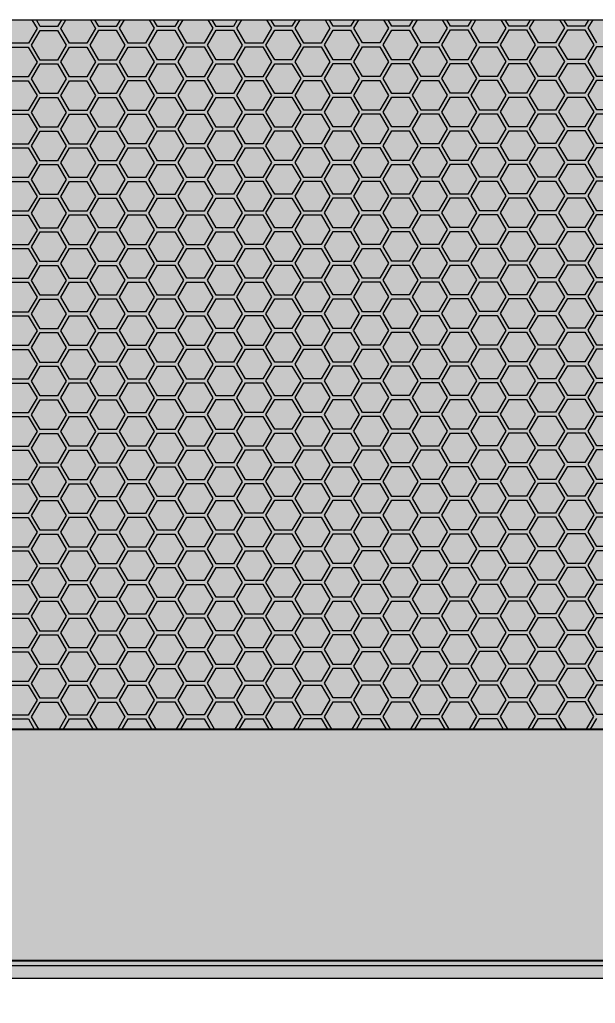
# Model space of a CAD drawing. Header units: millimetres. Extents: x 6914 to 9858, y -2771 to -210.
# Drawn here: x 7479.3 to 7599.3, y -2565.4 to -2360.3 of the extents above; entities that cross this region are included whole.
import ezdxf

# ---------------------------------------------------------------- set-up
doc = ezdxf.new("R2010")
doc.units = ezdxf.units.MM
doc.layers.get('0').update_dxf_attribs({"lineweight": 9})
doc.layers.add('Cabinet', color=7, linetype='Continuous')
for name, color, linetype, lineweight in [('РАЗМЕРЫ', 7, 'Continuous', 25), ('Слой1', 7, 'Continuous', 9), ('тонкая', 7, 'Continuous', 13)]:
    doc.layers.add(name, color=color, linetype=linetype, lineweight=lineweight)
doc.styles.add('ГОСТ 2.304', font='CS_Gost2304.shx')
doc.dimstyles.new('СПДС', dxfattribs={"dimtxt": 2.5, "dimasz": 2.5, "dimexe": 1.25, "dimexo": 0.625, "dimtad": 1, "dimdec": 0, "dimtxsty": 'ГОСТ 2.304', "dimblk": 'ARCHTICK', "dimblk1": 'ARCHTICK', "dimblk2": 'ARCHTICK', "dimcen": 2.5, "dimdle": 2, "dimadec": 0, "dimazin": 2, "dimtfac": 0.75, "dimtdec": 4, "dimtmove": 1, "dimatfit": 3, "dimfxl": 1, "dimtfill": 1, "dimtolj": 1, "dimarcsym": 0})

# ---------------------------------------------------------------- blocks, each defined once
blk = doc.blocks.new('Из_буфера23190')
for p, q in [((-3.62, -3.11), (-1.8, 0)), ((-1.8, 0), (1.8, 0)), ((1.8, 0), (3.62, -3.11)), ((-1.8, -6.21), (-3.62, -3.11)), ((3.62, -3.11), (1.8, -6.21)), ((1.8, -6.21), (-1.8, -6.21))]:
    blk.add_line(p, q)
blk = doc.blocks.new('Из_буфера23131')
at = {"layer": 'Слой1'}
for p, q in [((-3.62, -3.11), (-1.8, 0)), ((-1.8, 0), (1.8, 0)), ((1.8, 0), (3.62, -3.11)), ((-1.8, -6.21), (-3.62, -3.11)), ((3.62, -3.11), (1.8, -6.21)), ((1.8, -6.21), (-1.8, -6.21))]:
    blk.add_line(p, q, dxfattribs=at)
blk = doc.blocks.new('edtjfgjfg')
at = {"layer": 'Cabinet', "ltscale": 10}
blk.add_hatch(color=251, dxfattribs=at).paths.add_polyline_path([(-300, 200), (300, 200), (300, 0), (-300, 0)])
blk.add_lwpolyline([(-217.47, 52), (217.48, 52), (217.48, 3.66), (-217.47, 3.66)], close=True)
at = {"layer": 'Слой1'}
for p, q in [((-132.54, 200), (-131.48, 198.18)), ((-130.79, 198.58), (-131.62, 200)), ((-126.36, 200), (-127.19, 198.58)), ((-126.5, 198.19), (-125.44, 200)), ((-120.32, 200), (-119.26, 198.19)), ((-118.57, 198.59), (-119.4, 200)), ((-114.15, 200), (-114.97, 198.59)), ((-114.28, 198.2), (-113.23, 200)), ((-108.1, 200), (-107.05, 198.2)), ((-106.36, 198.6), (-107.17, 200)), ((-101.94, 200), (-102.75, 198.6)), ((-102.06, 198.21), (-101.02, 200)), ((-95.88, 200), (-94.83, 198.21)), ((-94.14, 198.61), (-94.95, 200)), ((-89.73, 200), (-90.54, 198.61)), ((-89.85, 198.22), (-88.81, 200)), ((-83.66, 200), (-82.61, 198.22)), ((-81.92, 198.62), (-82.73, 200)), ((-77.52, 200), (-78.32, 198.62)), ((-77.63, 198.23), (-76.6, 200)), ((-71.43, 200), (-70.4, 198.23)), ((-69.71, 198.64), (-70.51, 200)), ((-65.31, 200), (-66.11, 198.64)), ((-65.42, 198.24), (-64.39, 200)), ((-59.21, 200), (-58.18, 198.24)), ((-57.49, 198.65), (-58.28, 200)), ((-53.1, 200), (-53.89, 198.65)), ((-53.2, 198.25), (-52.18, 200)), ((-46.99, 200), (-45.97, 198.25)), ((-45.28, 198.66), (-46.06, 200)), ((-40.89, 200), (-41.67, 198.66)), ((-40.98, 198.26), (-39.97, 200)), ((-34.77, 200), (-33.75, 198.26)), ((-33.06, 198.67), (-33.84, 200)), ((-28.68, 200), (-29.46, 198.67)), ((-28.77, 198.27), (-27.76, 200)), ((-22.54, 200), (-21.53, 198.27)), ((-20.84, 198.68), (-21.62, 200)), ((-16.47, 200), (-17.24, 198.68)), ((-16.55, 198.28), (-15.55, 200)), ((-131.48, 198.18), (-133.29, 195.07)), ((-127.19, 198.58), (-130.79, 198.58)), ((-124.68, 195.08), (-126.5, 198.19)), ((-119.26, 198.19), (-121.08, 195.08)), ((-114.97, 198.59), (-118.57, 198.59)), ((-112.46, 195.09), (-114.28, 198.2)), ((-107.05, 198.2), (-108.86, 195.09)), ((-102.75, 198.6), (-106.36, 198.6)), ((-100.25, 195.1), (-102.06, 198.21)), ((-94.83, 198.21), (-96.65, 195.1)), ((-90.54, 198.61), (-94.14, 198.61)), ((-88.03, 195.12), (-89.85, 198.22)), ((-82.61, 198.22), (-84.43, 195.12)), ((-78.32, 198.62), (-81.92, 198.62)), ((-75.82, 195.13), (-77.63, 198.23)), ((-70.4, 198.23), (-72.21, 195.13)), ((-66.11, 198.64), (-69.71, 198.64)), ((-63.6, 195.14), (-65.42, 198.24)), ((-58.18, 198.24), (-60, 195.14)), ((-53.89, 198.65), (-57.49, 198.65)), ((-51.38, 195.15), (-53.2, 198.25)), ((-45.97, 198.25), (-47.78, 195.15)), ((-41.67, 198.66), (-45.28, 198.66)), ((-39.17, 195.16), (-40.98, 198.26)), ((-33.75, 198.26), (-35.57, 195.16)), ((-29.46, 198.67), (-33.06, 198.67)), ((-26.95, 195.17), (-28.77, 198.27)), ((-21.53, 198.27), (-23.35, 195.17)), ((-17.24, 198.68), (-20.84, 198.68)), ((-14.74, 195.18), (-16.55, 198.28)), ((-133.29, 195.07), (-136.9, 195.07)), ((-121.08, 195.08), (-124.68, 195.08)), ((-108.86, 195.09), (-112.46, 195.09)), ((-96.65, 195.1), (-100.25, 195.1)), ((-84.43, 195.12), (-88.03, 195.12)), ((-72.21, 195.13), (-75.82, 195.13)), ((-60, 195.14), (-63.6, 195.14)), ((-47.78, 195.15), (-51.38, 195.15)), ((-35.57, 195.16), (-39.17, 195.16)), ((-23.35, 195.17), (-26.95, 195.17)), ((-132.61, 54.55), (-130.79, 57.66)), ((-130.79, 57.66), (-127.19, 57.66)), ((-127.19, 57.66), (-125.37, 54.55)), ((-120.39, 54.56), (-118.57, 57.67)), ((-118.57, 57.67), (-114.97, 57.67)), ((-114.97, 57.67), (-113.15, 54.56)), ((-108.17, 54.57), (-106.36, 57.68)), ((-106.36, 57.68), (-102.75, 57.68)), ((-102.75, 57.68), (-100.94, 54.57)), ((-95.96, 54.58), (-94.14, 57.69)), ((-94.14, 57.69), (-90.54, 57.69)), ((-90.54, 57.69), (-88.72, 54.58)), ((-83.74, 54.6), (-81.92, 57.7)), ((-81.92, 57.7), (-78.32, 57.7)), ((-78.32, 57.7), (-76.51, 54.6)), ((-71.52, 54.61), (-69.71, 57.71)), ((-69.71, 57.71), (-66.11, 57.71)), ((-66.11, 57.71), (-64.29, 54.61)), ((-59.31, 54.62), (-57.49, 57.72)), ((-57.49, 57.72), (-53.89, 57.72)), ((-53.89, 57.72), (-52.07, 54.62)), ((-47.09, 54.63), (-45.28, 57.73)), ((-45.28, 57.73), (-41.67, 57.73)), ((-41.67, 57.73), (-39.86, 54.63)), ((-34.88, 54.64), (-33.06, 57.74)), ((-33.06, 57.74), (-29.46, 57.74)), ((-29.46, 57.74), (-27.64, 54.64)), ((-22.66, 54.65), (-20.84, 57.75)), ((-20.84, 57.75), (-17.24, 57.75)), ((-17.24, 57.75), (-15.43, 54.65)), ((-136.9, 54.15), (-133.29, 54.15)), ((-133.29, 54.15), (-132.04, 52)), ((-131.11, 52), (-132.61, 54.55)), ((-125.37, 54.55), (-126.86, 52)), ((-125.94, 52), (-124.68, 54.16)), ((-124.68, 54.16), (-121.08, 54.16)), ((-121.08, 54.16), (-119.82, 52)), ((-118.89, 52), (-120.39, 54.56)), ((-113.15, 54.56), (-114.65, 52)), ((-113.73, 52), (-112.46, 54.17)), ((-112.46, 54.17), (-108.86, 54.17)), ((-108.86, 54.17), (-107.59, 52)), ((-106.67, 52), (-108.17, 54.57)), ((-100.94, 54.57), (-102.44, 52)), ((-101.52, 52), (-100.25, 54.18)), ((-100.25, 54.18), (-96.65, 54.18)), ((-96.65, 54.18), (-95.37, 52)), ((-94.45, 52), (-95.96, 54.58)), ((-88.72, 54.58), (-90.23, 52)), ((-89.31, 52), (-88.03, 54.19)), ((-88.03, 54.19), (-84.43, 54.19)), ((-84.43, 54.19), (-83.15, 52)), ((-82.22, 52), (-83.74, 54.6)), ((-76.51, 54.6), (-78.02, 52)), ((-77.1, 52), (-75.82, 54.2)), ((-75.82, 54.2), (-72.21, 54.2)), ((-72.21, 54.2), (-70.93, 52)), ((-70, 52), (-71.52, 54.61)), ((-64.29, 54.61), (-65.81, 52)), ((-64.89, 52), (-63.6, 54.21)), ((-63.6, 54.21), (-60, 54.21)), ((-60, 54.21), (-58.7, 52)), ((-57.78, 52), (-59.31, 54.62)), ((-52.07, 54.62), (-53.6, 52)), ((-52.68, 52), (-51.38, 54.22)), ((-51.38, 54.22), (-47.78, 54.22)), ((-47.78, 54.22), (-46.48, 52)), ((-45.56, 52), (-47.09, 54.63)), ((-39.86, 54.63), (-41.39, 52)), ((-40.47, 52), (-39.17, 54.24)), ((-39.17, 54.24), (-35.57, 54.24)), ((-35.57, 54.24), (-34.26, 52)), ((-33.33, 52), (-34.88, 54.64)), ((-27.64, 54.64), (-29.18, 52)), ((-28.26, 52), (-26.95, 54.25)), ((-26.95, 54.25), (-23.35, 54.25)), ((-23.35, 54.25), (-22.04, 52)), ((-21.11, 52), (-22.66, 54.65)), ((-15.43, 54.65), (-16.97, 52)), ((-16.05, 52), (-14.74, 54.26))]:
    blk.add_line(p, q, dxfattribs=at)
blk.add_lwpolyline([(-218.77, 200), (218.78, 200), (218.78, 52), (-218.77, 52)], close=True, dxfattribs=at)
at = {"layer": 'тонкая'}
blk.add_line((300, 2.66), (-300, 2.66), dxfattribs=at)
blk.add_lwpolyline([(-300, 200), (300, 200), (300, 0), (-300, 0)], close=True, dxfattribs=at)
at = {"layer": 'Слой1'}
for name, p in [('Из_буфера23190', (-128.99, 197.78)), ('Из_буфера23190', (-116.77, 197.8)), ('Из_буфера23190', (-104.56, 197.81)), ('Из_буфера23190', (-92.34, 197.82)), ('Из_буфера23190', (-80.12, 197.83)), ('Из_буфера23190', (-67.91, 197.84)), ('Из_буфера23190', (-55.69, 197.85)), ('Из_буфера23190', (-43.47, 197.86)), ('Из_буфера23190', (-31.26, 197.87)), ('Из_буфера23190', (-19.04, 197.88)), ('Из_буфера23190', (-135.1, 194.28)), ('Из_буфера23190', (-122.88, 194.29)), ('Из_буфера23190', (-110.66, 194.3)), ('Из_буфера23190', (-98.45, 194.31)), ('Из_буфера23190', (-86.23, 194.32)), ('Из_буфера23190', (-74.02, 194.33)), ('Из_буфера23190', (-61.8, 194.34)), ('Из_буфера23190', (-49.58, 194.35)), ('Из_буфера23190', (-37.37, 194.36)), ('Из_буфера23190', (-25.15, 194.37)), ('Из_буфера23190', (-12.93, 194.38)), ('Из_буфера23190', (-67.91, 190.83)), ('Из_буфера23190', (-55.69, 190.84)), ('Из_буфера23190', (-43.47, 190.85)), ('Из_буфера23190', (-31.26, 190.86)), ('Из_буфера23190', (-19.04, 190.88)), ('Из_буфера23190', (-128.99, 190.78)), ('Из_буфера23190', (-116.77, 190.79)), ('Из_буфера23190', (-104.56, 190.8)), ('Из_буфера23190', (-92.34, 190.81)), ('Из_буфера23190', (-80.12, 190.82)), ('Из_буфера23190', (-135.1, 187.27)), ('Из_буфера23190', (-122.88, 187.28)), ('Из_буфера23190', (-110.66, 187.29)), ('Из_буфера23190', (-98.45, 187.3)), ('Из_буфера23190', (-86.23, 187.31)), ('Из_буфера23190', (-74.02, 187.32)), ('Из_буфера23190', (-61.8, 187.33)), ('Из_буфера23190', (-49.58, 187.35)), ('Из_буфера23190', (-37.37, 187.36)), ('Из_буфера23190', (-25.15, 187.37)), ('Из_буфера23190', (-12.93, 187.38)), ('Из_буфера23190', (-128.99, 183.77)), ('Из_буфера23190', (-116.77, 183.78)), ('Из_буфера23190', (-104.56, 183.79)), ('Из_буфера23190', (-92.34, 183.8)), ('Из_буфера23190', (-80.12, 183.81)), ('Из_буфера23190', (-67.91, 183.83)), ('Из_буфера23190', (-55.69, 183.84)), ('Из_буфера23190', (-43.47, 183.85)), ('Из_буфера23190', (-31.26, 183.86)), ('Из_буфера23190', (-19.04, 183.87)), ('Из_буфера23190', (-135.1, 180.26)), ('Из_буфера23190', (-122.88, 180.27)), ('Из_буфера23190', (-110.66, 180.28)), ('Из_буфера23190', (-98.45, 180.3)), ('Из_буфера23190', (-86.23, 180.31)), ('Из_буфера23190', (-74.02, 180.32)), ('Из_буфера23190', (-61.8, 180.33)), ('Из_буфера23190', (-49.58, 180.34)), ('Из_буфера23190', (-37.37, 180.35)), ('Из_буфера23190', (-25.15, 180.36)), ('Из_буфера23190', (-12.93, 180.37)), ('Из_буфера23190', (-128.99, 176.77)), ('Из_буфера23190', (-116.77, 176.78)), ('Из_буфера23190', (-104.56, 176.79)), ('Из_буфера23190', (-92.34, 176.8)), ('Из_буфера23190', (-80.12, 176.81)), ('Из_буфера23190', (-67.91, 176.82)), ('Из_буфера23190', (-55.69, 176.83)), ('Из_буфера23190', (-43.47, 176.84)), ('Из_буфера23190', (-31.26, 176.85)), ('Из_буфера23190', (-19.04, 176.86)), ('Из_буфера23190', (-135.1, 173.26)), ('Из_буфера23190', (-122.88, 173.27)), ('Из_буфера23190', (-110.66, 173.28)), ('Из_буфера23190', (-98.45, 173.29)), ('Из_буфера23190', (-86.23, 173.3)), ('Из_буфера23190', (-74.02, 173.31)), ('Из_буфера23190', (-61.8, 173.32)), ('Из_буфера23190', (-49.58, 173.33)), ('Из_буфера23190', (-37.37, 173.34)), ('Из_буфера23190', (-25.15, 173.35)), ('Из_буфера23190', (-12.93, 173.36)), ('Из_буфера23190', (-128.99, 169.76)), ('Из_буфера23190', (-116.77, 169.77)), ('Из_буфера23190', (-104.56, 169.78)), ('Из_буфера23190', (-92.34, 169.79)), ('Из_буфера23190', (-80.12, 169.8)), ('Из_буфера23190', (-67.91, 169.81)), ('Из_буфера23190', (-55.69, 169.82)), ('Из_буфера23190', (-43.47, 169.83)), ('Из_буфера23190', (-31.26, 169.85)), ('Из_буфера23190', (-19.04, 169.86)), ('Из_буфера23190', (-135.1, 166.25)), ('Из_буфера23190', (-122.88, 166.26)), ('Из_буфера23190', (-110.66, 166.27)), ('Из_буфера23190', (-98.45, 166.28)), ('Из_буфера23190', (-86.23, 166.29)), ('Из_буфера23190', (-74.02, 166.3)), ('Из_буфера23190', (-61.8, 166.32)), ('Из_буфера23190', (-49.58, 166.33)), ('Из_буфера23190', (-37.37, 166.34)), ('Из_буфера23190', (-25.15, 166.35)), ('Из_буфера23190', (-12.93, 166.36)), ('Из_буфера23131', (-128.99, 162.75)), ('Из_буфера23131', (-116.77, 162.76)), ('Из_буфера23131', (-104.56, 162.77)), ('Из_буфера23131', (-92.34, 162.79)), ('Из_буфера23131', (-80.12, 162.8)), ('Из_буфера23131', (-67.91, 162.81)), ('Из_буфера23131', (-55.69, 162.82)), ('Из_буфера23131', (-43.47, 162.83)), ('Из_буфера23131', (-31.26, 162.84)), ('Из_буфера23131', (-19.04, 162.85)), ('Из_буфера23131', (-135.1, 159.24)), ('Из_буфера23131', (-122.88, 159.26)), ('Из_буфера23131', (-110.66, 159.27)), ('Из_буфера23131', (-98.45, 159.28)), ('Из_буфера23131', (-86.23, 159.29)), ('Из_буфера23131', (-74.02, 159.3)), ('Из_буфера23131', (-61.8, 159.31)), ('Из_буфера23131', (-49.58, 159.32)), ('Из_буфера23131', (-37.37, 159.33)), ('Из_буфера23131', (-25.15, 159.34)), ('Из_буфера23131', (-12.93, 159.35)), ('Из_буфера23131', (-128.99, 155.75)), ('Из_буфера23131', (-116.77, 155.76)), ('Из_буфера23131', (-104.56, 155.77)), ('Из_буфера23131', (-92.34, 155.78)), ('Из_буфера23131', (-80.12, 155.79)), ('Из_буфера23131', (-67.91, 155.8)), ('Из_буфера23131', (-55.69, 155.81)), ('Из_буфера23131', (-43.47, 155.82)), ('Из_буфера23131', (-31.26, 155.83)), ('Из_буфера23131', (-19.04, 155.84)), ('Из_буфера23131', (-135.1, 152.24)), ('Из_буфера23131', (-122.88, 152.25)), ('Из_буфера23131', (-110.66, 152.26)), ('Из_буфера23131', (-98.45, 152.27)), ('Из_буфера23131', (-86.23, 152.28)), ('Из_буфера23131', (-74.02, 152.29)), ('Из_буфера23131', (-61.8, 152.3)), ('Из_буфера23131', (-49.58, 152.31)), ('Из_буфера23131', (-37.37, 152.32)), ('Из_буфера23131', (-25.15, 152.33)), ('Из_буфера23131', (-12.93, 152.35)), ('Из_буфера23131', (-128.99, 148.74)), ('Из_буфера23131', (-116.77, 148.75)), ('Из_буфера23131', (-104.56, 148.76)), ('Из_буфера23131', (-92.34, 148.77)), ('Из_буфера23131', (-80.12, 148.78)), ('Из_буфера23131', (-67.91, 148.79)), ('Из_буфера23131', (-55.69, 148.8)), ('Из_буфера23131', (-43.47, 148.82)), ('Из_буфера23131', (-31.26, 148.83)), ('Из_буфера23131', (-19.04, 148.84)), ('Из_буфера23131', (-135.1, 145.23)), ('Из_буфера23131', (-122.88, 145.24)), ('Из_буфера23131', (-110.66, 145.25)), ('Из_буфера23131', (-98.45, 145.26)), ('Из_буфера23131', (-86.23, 145.27)), ('Из_буфера23131', (-74.02, 145.29)), ('Из_буфера23131', (-61.8, 145.3)), ('Из_буфера23131', (-49.58, 145.31)), ('Из_буфера23131', (-37.37, 145.32)), ('Из_буфера23131', (-25.15, 145.33)), ('Из_буфера23131', (-12.93, 145.34)), ('Из_буфера23131', (-128.99, 141.73)), ('Из_буфера23131', (-116.77, 141.74)), ('Из_буфера23131', (-104.56, 141.76)), ('Из_буфера23131', (-92.34, 141.77)), ('Из_буфера23131', (-80.12, 141.78)), ('Из_буфера23131', (-67.91, 141.79)), ('Из_буфера23131', (-55.69, 141.8)), ('Из_буфера23131', (-43.47, 141.81)), ('Из_буфера23131', (-31.26, 141.82)), ('Из_буфера23131', (-19.04, 141.83)), ('Из_буфера23131', (-135.1, 138.23)), ('Из_буфера23131', (-122.88, 138.24)), ('Из_буфера23131', (-110.66, 138.25)), ('Из_буфера23131', (-98.45, 138.26)), ('Из_буфера23131', (-86.23, 138.27)), ('Из_буфера23131', (-74.02, 138.28)), ('Из_буфера23131', (-61.8, 138.29)), ('Из_буфера23131', (-49.58, 138.3)), ('Из_буфера23131', (-37.37, 138.31)), ('Из_буфера23131', (-25.15, 138.32)), ('Из_буфера23131', (-12.93, 138.33)), ('Из_буфера23131', (-128.99, 134.73)), ('Из_буфера23131', (-116.77, 134.74)), ('Из_буфера23131', (-104.56, 134.75)), ('Из_буфера23131', (-92.34, 134.76)), ('Из_буфера23131', (-80.12, 134.77)), ('Из_буфера23131', (-67.91, 134.78)), ('Из_буфера23131', (-55.69, 134.79)), ('Из_буфера23131', (-43.47, 134.8)), ('Из_буфера23131', (-31.26, 134.81)), ('Из_буфера23131', (-19.04, 134.82)), ('Из_буфера23131', (-12.93, 131.33)), ('Из_буфера23131', (-135.1, 131.22)), ('Из_буфера23131', (-122.88, 131.23)), ('Из_буфера23131', (-110.66, 131.24)), ('Из_буфера23131', (-98.45, 131.25)), ('Из_буфера23131', (-86.23, 131.26)), ('Из_буфера23131', (-74.02, 131.27)), ('Из_буфера23131', (-61.8, 131.28)), ('Из_буфера23131', (-49.58, 131.29)), ('Из_буфера23131', (-37.37, 131.31)), ('Из_буфера23131', (-25.15, 131.32)), ('Из_буфера23131', (-128.99, 127.72)), ('Из_буфера23131', (-116.77, 127.73)), ('Из_буфера23131', (-104.56, 127.74)), ('Из_буфера23131', (-92.34, 127.75)), ('Из_буфера23131', (-80.12, 127.76)), ('Из_буфера23131', (-67.91, 127.78)), ('Из_буфера23131', (-55.69, 127.79)), ('Из_буфера23131', (-43.47, 127.8)), ('Из_буфера23131', (-31.26, 127.81)), ('Из_буфера23131', (-19.04, 127.82)), ('Из_буфера23131', (-135.1, 124.21)), ('Из_буфера23131', (-122.88, 124.22)), ('Из_буфера23131', (-110.66, 124.23)), ('Из_буфера23131', (-98.45, 124.24)), ('Из_буфера23131', (-86.23, 124.26)), ('Из_буфера23131', (-74.02, 124.27)), ('Из_буфера23131', (-61.8, 124.28)), ('Из_буфера23131', (-49.58, 124.29)), ('Из_буфера23131', (-37.37, 124.3)), ('Из_буфера23131', (-25.15, 124.31)), ('Из_буфера23131', (-12.93, 124.32)), ('Из_буфера23131', (-128.99, 120.71)), ('Из_буфера23131', (-116.77, 120.73)), ('Из_буфера23131', (-104.56, 120.74)), ('Из_буфера23131', (-92.34, 120.75)), ('Из_буфера23131', (-80.12, 120.76)), ('Из_буфера23131', (-67.91, 120.77)), ('Из_буфера23131', (-55.69, 120.78)), ('Из_буфера23131', (-43.47, 120.79)), ('Из_буфера23131', (-31.26, 120.8)), ('Из_буфера23131', (-19.04, 120.81)), ('Из_буфера23131', (-135.1, 117.21)), ('Из_буфера23131', (-122.88, 117.22)), ('Из_буфера23131', (-110.66, 117.23)), ('Из_буфера23131', (-98.45, 117.24)), ('Из_буфера23131', (-86.23, 117.25)), ('Из_буфера23131', (-74.02, 117.26)), ('Из_буфера23131', (-61.8, 117.27)), ('Из_буфера23131', (-49.58, 117.28)), ('Из_буфера23131', (-37.37, 117.29)), ('Из_буфера23131', (-25.15, 117.3)), ('Из_буфера23131', (-12.93, 117.31)), ('Из_буфера23131', (-128.99, 113.71)), ('Из_буфера23131', (-116.77, 113.72)), ('Из_буфера23131', (-104.56, 113.73)), ('Из_буфера23131', (-92.34, 113.74)), ('Из_буфера23131', (-80.12, 113.75)), ('Из_буфера23131', (-67.91, 113.76)), ('Из_буфера23131', (-55.69, 113.77)), ('Из_буфера23131', (-43.47, 113.78)), ('Из_буфера23131', (-31.26, 113.79)), ('Из_буфера23131', (-19.04, 113.81)), ('Из_буфера23131', (-135.1, 110.2)), ('Из_буфера23131', (-122.88, 110.21)), ('Из_буфера23131', (-110.66, 110.22)), ('Из_буфера23131', (-98.45, 110.23)), ('Из_буфера23131', (-86.23, 110.24)), ('Из_буфера23131', (-74.02, 110.25)), ('Из_буфера23131', (-61.8, 110.26)), ('Из_буфера23131', (-49.58, 110.28)), ('Из_буфера23131', (-37.37, 110.29)), ('Из_буфера23131', (-25.15, 110.3)), ('Из_буфера23131', (-12.93, 110.31)), ('Из_буфера23131', (-128.99, 106.7)), ('Из_буфера23131', (-116.77, 106.71)), ('Из_буфера23131', (-104.56, 106.72)), ('Из_буфера23131', (-92.34, 106.73)), ('Из_буфера23131', (-80.12, 106.75)), ('Из_буфера23131', (-67.91, 106.76)), ('Из_буфера23131', (-55.69, 106.77)), ('Из_буфера23131', (-43.47, 106.78)), ('Из_буфера23131', (-31.26, 106.79)), ('Из_буфера23131', (-19.04, 106.8)), ('Из_буфера23131', (-135.1, 103.19)), ('Из_буфера23131', (-122.88, 103.2)), ('Из_буфера23131', (-110.66, 103.22)), ('Из_буфера23131', (-98.45, 103.23)), ('Из_буфера23131', (-86.23, 103.24)), ('Из_буфера23131', (-74.02, 103.25)), ('Из_буфера23131', (-61.8, 103.26)), ('Из_буфера23131', (-49.58, 103.27)), ('Из_буфера23131', (-37.37, 103.28)), ('Из_буфера23131', (-25.15, 103.29)), ('Из_буфера23131', (-12.93, 103.3)), ('Из_буфера23131', (-128.99, 99.7)), ('Из_буфера23131', (-116.77, 99.71)), ('Из_буфера23131', (-104.56, 99.72)), ('Из_буфера23131', (-92.34, 99.73)), ('Из_буфера23131', (-80.12, 99.74)), ('Из_буфера23131', (-67.91, 99.75)), ('Из_буфера23131', (-55.69, 99.76)), ('Из_буфера23131', (-43.47, 99.77)), ('Из_буфера23131', (-31.26, 99.78)), ('Из_буфера23131', (-19.04, 99.79)), ('Из_буфера23131', (-135.1, 96.19)), ('Из_буфера23131', (-122.88, 96.2)), ('Из_буфера23131', (-110.66, 96.21)), ('Из_буфера23131', (-98.45, 96.22)), ('Из_буфера23131', (-86.23, 96.23)), ('Из_буфера23131', (-74.02, 96.24)), ('Из_буфера23131', (-61.8, 96.25)), ('Из_буфера23131', (-49.58, 96.26)), ('Из_буфера23131', (-37.37, 96.27)), ('Из_буфера23131', (-25.15, 96.28)), ('Из_буфера23131', (-12.93, 96.3)), ('Из_буфера23131', (-128.99, 92.69)), ('Из_буфера23131', (-116.77, 92.7)), ('Из_буфера23131', (-104.56, 92.71)), ('Из_буфера23131', (-92.34, 92.72)), ('Из_буфера23131', (-80.12, 92.73)), ('Из_буфера23131', (-67.91, 92.74)), ('Из_буфера23131', (-55.69, 92.75)), ('Из_буфера23131', (-43.47, 92.76)), ('Из_буфера23131', (-31.26, 92.78)), ('Из_буфера23131', (-19.04, 92.79)), ('Из_буфера23131', (-135.1, 89.18)), ('Из_буфера23131', (-122.88, 89.19)), ('Из_буфера23131', (-110.66, 89.2)), ('Из_буфера23131', (-98.45, 89.21)), ('Из_буфера23131', (-86.23, 89.22)), ('Из_буфера23131', (-74.02, 89.23)), ('Из_буфера23131', (-61.8, 89.25)), ('Из_буфера23131', (-49.58, 89.26)), ('Из_буфера23131', (-37.37, 89.27)), ('Из_буфера23131', (-25.15, 89.28)), ('Из_буфера23131', (-12.93, 89.29)), ('Из_буфера23131', (-128.99, 85.68)), ('Из_буфера23131', (-116.77, 85.69)), ('Из_буфера23131', (-104.56, 85.7)), ('Из_буфера23131', (-92.34, 85.72)), ('Из_буфера23131', (-80.12, 85.73)), ('Из_буфера23131', (-67.91, 85.74)), ('Из_буфера23131', (-55.69, 85.75)), ('Из_буфера23131', (-43.47, 85.76)), ('Из_буфера23131', (-31.26, 85.77)), ('Из_буфера23131', (-19.04, 85.78)), ('Из_буфера23131', (-135.1, 82.17)), ('Из_буфера23131', (-122.88, 82.19)), ('Из_буфера23131', (-110.66, 82.2)), ('Из_буфера23131', (-98.45, 82.21)), ('Из_буфера23131', (-86.23, 82.22)), ('Из_буфера23131', (-74.02, 82.23)), ('Из_буфера23131', (-61.8, 82.24)), ('Из_буфера23131', (-49.58, 82.25)), ('Из_буфера23131', (-37.37, 82.26)), ('Из_буфера23131', (-25.15, 82.27)), ('Из_буфера23131', (-12.93, 82.28)), ('Из_буфера23131', (-128.99, 78.68)), ('Из_буфера23131', (-116.77, 78.69)), ('Из_буфера23131', (-104.56, 78.7)), ('Из_буфера23131', (-92.34, 78.71)), ('Из_буфера23131', (-80.12, 78.72)), ('Из_буфера23131', (-67.91, 78.73)), ('Из_буфера23131', (-55.69, 78.74)), ('Из_буфера23131', (-43.47, 78.75)), ('Из_буфера23131', (-31.26, 78.76)), ('Из_буфера23131', (-19.04, 78.77)), ('Из_буфера23131', (-135.1, 75.17)), ('Из_буфера23131', (-122.88, 75.18)), ('Из_буфера23131', (-110.66, 75.19)), ('Из_буфера23131', (-98.45, 75.2)), ('Из_буфера23131', (-86.23, 75.21)), ('Из_буфера23131', (-74.02, 75.22)), ('Из_буфера23131', (-61.8, 75.23)), ('Из_буфера23131', (-49.58, 75.24)), ('Из_буфера23131', (-37.37, 75.25)), ('Из_буфера23131', (-25.15, 75.27)), ('Из_буфера23131', (-12.93, 75.28)), ('Из_буфера23131', (-128.99, 71.67)), ('Из_буфера23131', (-116.77, 71.68)), ('Из_буфера23131', (-104.56, 71.69)), ('Из_буфера23131', (-92.34, 71.7)), ('Из_буфера23131', (-80.12, 71.71)), ('Из_буфера23131', (-67.91, 71.72)), ('Из_буфера23131', (-55.69, 71.74)), ('Из_буфера23131', (-43.47, 71.75)), ('Из_буфера23131', (-31.26, 71.76)), ('Из_буфера23131', (-19.04, 71.77)), ('Из_буфера23131', (-135.1, 68.16)), ('Из_буфера23131', (-122.88, 68.17)), ('Из_буфера23131', (-110.66, 68.18)), ('Из_буфера23131', (-98.45, 68.19)), ('Из_буфера23131', (-86.23, 68.21)), ('Из_буфера23131', (-74.02, 68.22)), ('Из_буфера23131', (-61.8, 68.23)), ('Из_буфера23131', (-49.58, 68.24)), ('Из_буфера23131', (-37.37, 68.25)), ('Из_буфера23131', (-25.15, 68.26)), ('Из_буфера23131', (-12.93, 68.27)), ('Из_буфера23131', (-128.99, 64.66)), ('Из_буфера23131', (-116.77, 64.67)), ('Из_буфера23131', (-104.56, 64.69)), ('Из_буфера23131', (-92.34, 64.7)), ('Из_буфера23131', (-80.12, 64.71)), ('Из_буфера23131', (-67.91, 64.72)), ('Из_буфера23131', (-55.69, 64.73)), ('Из_буфера23131', (-43.47, 64.74)), ('Из_буфера23131', (-31.26, 64.75)), ('Из_буфера23131', (-19.04, 64.76)), ('Из_буфера23131', (-135.1, 61.16)), ('Из_буфера23131', (-122.88, 61.17)), ('Из_буфера23131', (-110.66, 61.18)), ('Из_буфера23131', (-98.45, 61.19)), ('Из_буфера23131', (-86.23, 61.2)), ('Из_буфера23131', (-74.02, 61.21)), ('Из_буфера23131', (-61.8, 61.22)), ('Из_буфера23131', (-49.58, 61.23)), ('Из_буфера23131', (-37.37, 61.24)), ('Из_буфера23131', (-25.15, 61.25)), ('Из_буфера23131', (-12.93, 61.26))]:
    blk.add_blockref(name, p, dxfattribs=at)
blk = doc.blocks.new('*D543')
at = {"layer": 'Defpoints', "color": 0}
for p in [(7314.41, -2560.26), (7914.41, -2560.26), (7914.41, -2660.26)]:
    blk.add_point(p, dxfattribs=at)
at = {"layer": 'РАЗМЕРЫ', "color": 0, "lineweight": -2}
for p, q in [((7314.41, -2569.63), (7314.41, -2679.01)), ((7914.41, -2569.63), (7914.41, -2679.01)), ((7351.91, -2660.26), (7876.91, -2660.26))]:
    blk.add_line(p, q, dxfattribs=at)
at = {"layer": 'РАЗМЕРЫ', "color": 0}
for points in [[(7351.91, -2654.01), (7351.91, -2666.51), (7314.41, -2660.26)], [(7876.91, -2666.51), (7876.91, -2654.01), (7914.41, -2660.26)]]:
    blk.add_solid(points, dxfattribs=at)
at = {"layer": 'РАЗМЕРЫ', "color": 0, "insert": (7614.41, -2631.05), "char_height": 37.5, "attachment_point": 5, "style": 'ГОСТ 2.304', "bg_fill": 3, "box_fill_scale": 1.1, "bg_fill_color": 256, "bg_fill_true_color": 13158600, "bg_fill_transparency": 0}
blk.add_mtext('\\A1;600', dxfattribs=at)
blk = doc.blocks.new('*D548')
at = {"layer": 'Defpoints', "color": 0}
for p in [(6914.41, -2560.25), (7914.41, -2560.26), (7914.41, -2751.88)]:
    blk.add_point(p, dxfattribs=at)
at = {"layer": 'РАЗМЕРЫ', "color": 0, "lineweight": -2}
for p, q in [((6914.41, -2569.63), (6914.41, -2770.63)), ((7914.41, -2569.63), (7914.41, -2770.63)), ((6951.91, -2751.88), (7876.91, -2751.88))]:
    blk.add_line(p, q, dxfattribs=at)
at = {"layer": 'РАЗМЕРЫ', "color": 0}
for points in [[(6951.91, -2745.63), (6951.91, -2758.13), (6914.41, -2751.88)], [(7876.91, -2758.13), (7876.91, -2745.63), (7914.41, -2751.88)]]:
    blk.add_solid(points, dxfattribs=at)
at = {"layer": 'РАЗМЕРЫ', "color": 0, "insert": (7414.41, -2723.76), "char_height": 37.5, "attachment_point": 5, "style": 'ГОСТ 2.304', "bg_fill": 3, "box_fill_scale": 1.1, "bg_fill_color": 256, "bg_fill_true_color": 13158600, "bg_fill_transparency": 0}
blk.add_mtext('\\A1;1000', dxfattribs=at)

msp = doc.modelspace()

# ---------------------------------------------------------------- block references
at = {"layer": 'Cabinet', "ltscale": 10}
msp.add_blockref('edtjfgjfg', (7614.41, -2560.26), dxfattribs=at)

# ---------------------------------------------------------------- next in the draw order: dimensions: what is measured, and where the dimension line sits
at = {"layer": 'РАЗМЕРЫ'}
dim = msp.add_linear_dim(base=(7914.41, -2660.26), p1=(7314.41, -2560.26), p2=(7914.41, -2560.26), dimstyle='СПДС', override={"dimscale": 15, "dimlfac": 1, "dimtxsty": 'ГОСТ 2.304', "dimsah": 1, "dimtolj": 1}, dxfattribs=at)
dim.commit()
dim.dimension.update_dxf_attribs({"geometry": '*D543', "text_midpoint": (7614.41, -2631.05)})

# ---------------------------------------------------------------- next in the draw order: dimensions: what is measured, and where the dimension line sits
dim = msp.add_linear_dim(base=(7914.41, -2751.88), p1=(6914.41, -2560.25), p2=(7914.41, -2560.26), dimstyle='СПДС', override={"dimscale": 15, "dimlfac": 1, "dimtxsty": 'ГОСТ 2.304', "dimsah": 1, "dimtolj": 1}, dxfattribs=at)
dim.commit()
dim.dimension.update_dxf_attribs({"geometry": '*D548', "text_midpoint": (7414.41, -2723.76)})

doc.saveas('drawing.dxf')
